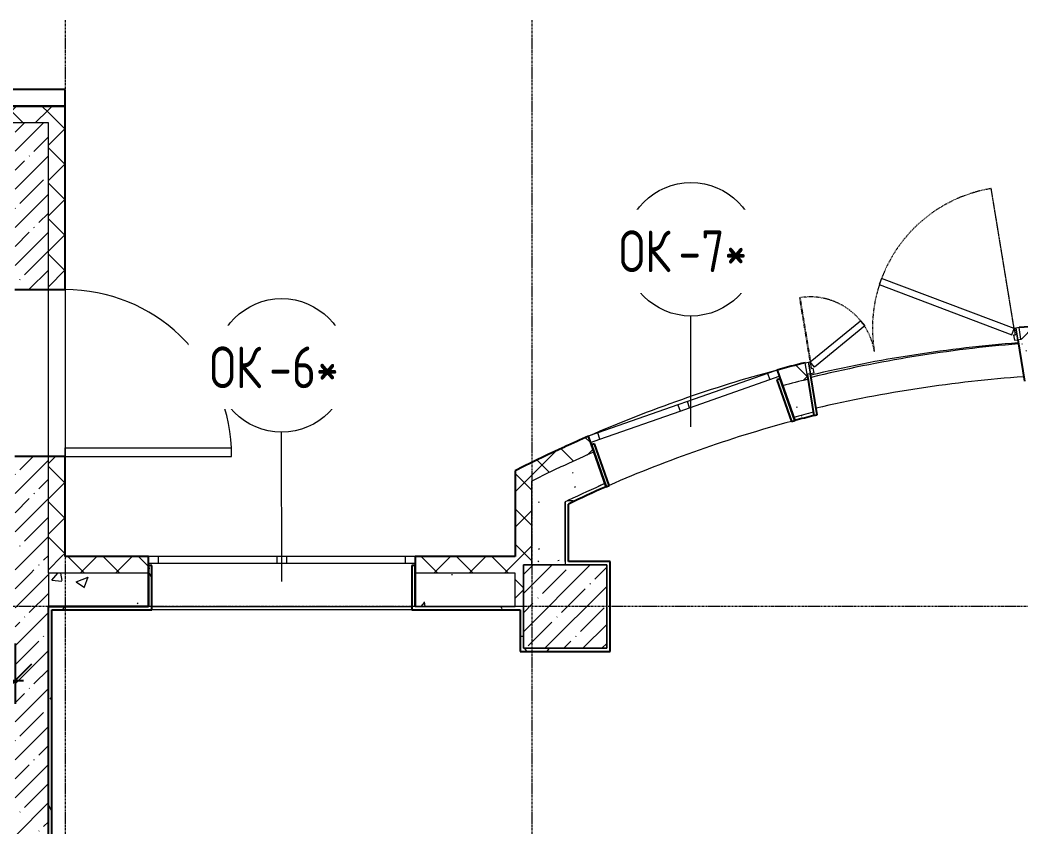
# Model space of a CAD drawing. Header units: millimetres. Extents: x -11854 to 4360091, y -19344 to 4989148.
# Drawn here: x 38173 to 44178, y 21395 to 26234 of the extents above; entities that cross this region are included whole.
import ezdxf

# ---------------------------------------------------------------- set-up
doc = ezdxf.new("R2010")
doc.units = ezdxf.units.MM
doc.linetypes.add('Линия сетки', pattern=[22.225, 12.7, -3.175, 3.175, -3.175])
doc.linetypes.add('Штрих', pattern=[6.35, 3.175, -3.175])
doc.layers.get('0').update_dxf_attribs({"color": 254})
doc.layers.get('Defpoints').update_dxf_attribs({"color": 254})
for name, color, linetype, lineweight in [('A-ANNO-DIMS', 254, 'Continuous', 9), ('A-DOOR', 254, 'Continuous', 9), ('A-DOOR-FRAM', 254, 'Continuous', 18), ('A-FLOR', 254, 'Continuous', 9), ('A-GLAZ', 254, 'Continuous', 9), ('A-GLAZ-IDEN', 254, 'Continuous', 9), ('A-WALL', 254, 'Continuous', 9), ('S-GRID', 254, 'Continuous', 9)]:
    doc.layers.add(name, color=color, linetype=linetype, lineweight=lineweight)
doc.styles.add('ISOCPEUR', font='isocpeur.ttf', dxfattribs={"width": 0.8, "height": 200})
doc.styles.add('ISOCPEUR_1', font='isocpeur.ttf', dxfattribs={"width": 0.8, "height": 250})
doc.dimstyles.new('2_0_мм_ISOCPEUR_1', dxfattribs={"dimscale": 304.8, "dimtxt": 199.196235, "dimasz": 0.656168, "dimexe": 0.459318, "dimexo": 0.625, "dimgap": 0.065617, "dimtad": 1, "dimdec": 0, "dimtxsty": 'ISOCPEUR', "dimblk1": 'OBLIQUE', "dimblk2": 'OBLIQUE', "dimsah": 1, "dimcen": 2.5, "dimdle": 0.164042, "dimazin": 3, "dimtfac": 1, "dimtix": 1, "dimtmove": 1, "dimatfit": 3, "dimfxl": 0.787402, "dimfxlon": 1, "dimtvp": 1, "dimarcsym": 2})
pattern_1 = [(45, (542041.67, 20914.14), (-106.066017, 106.066017), []), (135, (542041.67, 20914.14), (-106.066017, -106.066017), [])]
pattern_2 = [(45, (542041.67, 20914.14), (-114.049253, 114.049253), []), (45, (542155.72, 20914.14), (-114.049253, 114.049253), [201.613, -40.323, 3.353, -36.97])]
pattern_3 = [(50, (542041.7, 20914.14), (728.7365, -63.7558), [76.2, -838.2]), (355, (542041.7, 20914.14), (-140.9716, 764.2276), [60.96, -670.56]), (100.451, (542102.4, 20908.8), (587.77, 700.4668), [64.76, -712.36]), (46.184, (542041.7, 21117.3), (1084.3162, -168.171), [114.3, -1257.3]), (96.636, (542132, 21103.3), (949.61, 989.7098), [97.14, -1068.54]), (351.184, (542041.7, 21117.3), (949.6206, 989.7012), [91.44, -1005.84]), (21, (542143.3, 21066.54), (606.4579, -409.0606), [76.2, -838.2]), (326, (542143.3, 21066.54), (247.2083, 736.7529), [60.96, -670.56]), (71.451, (542193.8, 21032.46), (853.6683, 327.6855), [64.76, -712.36]), (37.5, (542041.67, 20914.14), (12.3547, 338.22012), [6.706, -655.726, 6.706, -674.014, -673.1]), (37.5, (542041.67, 20914.14), (12.3547, 338.22012), [-1343.152, 6.706, -666.394]), (7.5, (542041.67, 20914.14), (267.27887, 400.72213), [6.706, -381.406, 6.706, -640.486, -256.54]), (7.5, (542041.67, 20914.14), (267.27887, 400.72213), [-1035.304, 6.706, -249.834]), (327.5, (541815.1, 20914.14), (542.36333, -22.91534), [6.706, -247.294, 6.706, -785.774, -1051.56]), (327.5, (541815.1, 20914.14), (542.36333, -22.91534), [-1046.48, 6.706, -1044.854]), (317.5, (541713.5, 20914.14), (592.51696, 101.7071), [6.706, -323.494, 6.706, -519.582, -746.76]), (317.5, (541713.5, 20914.14), (592.51696, 101.7071), [-856.488, 6.706, -740.054])]
pattern_4 = [(0, (542041.67, 20914.14), (406.4, 101.6), [33.528, -271.272, 33.528, -271.272, -1625.6]), (0, (542041.67, 20914.14), (406.4, 101.6), [-609.6, 33.528, -576.072, 33.528, -271.272, -711.2]), (0, (542041.67, 20914.14), (406.4, 101.6), [-1524, 33.528, -169.672, 33.528, -474.472]), (120, (542194.07, 20964.94), (-291.188181, 301.152724), [33.528, -271.272, 33.528, -1896.872]), (120, (542194.07, 20964.94), (-291.188181, 301.152724), [-338.328, -271.272, 33.528, -576.072, -1016]), (120, (542194.07, 20964.94), (-291.188181, 301.152724), [-1219.2, 33.528, -271.272, 33.528, -677.672]), (120, (542194.07, 20964.94), (-291.188181, 301.152724), [-1557.528, -169.672, 33.528, -474.472]), (240, (542244.87, 21168.14), (-115.211819, -402.752724), [33.528, -271.272, 33.528, -1896.872]), (240, (542244.87, 21168.14), (-115.211819, -402.752724), [-338.328, -271.272, 33.528, -576.072, -1016]), (240, (542244.87, 21168.14), (-115.211819, -402.752724), [-1219.2, 33.528, -271.272, 33.528, -677.672]), (240, (542244.87, 21168.14), (-115.211819, -402.752724), [-1557.528, -169.672, 33.528, -474.472])]

# ---------------------------------------------------------------- blocks, each defined once
blk = doc.blocks.new('Дверь_Двупольная_внутренняя ПВХ профиль - Дверной блок наружный металлический остекленный ДНМО 24х13 Л-6073768-1В')
at = {"layer": 'A-DOOR', "linetype": 'Штрих'}
for p, q in [((618, 1000), (618, 150)), ((-618, 540), (-618, 150))]:
    blk.add_line(p, q, dxfattribs=at)
at = {"layer": 'A-DOOR'}
for p, q in [((620, 1000), (618, 1000)), ((-620, 540), (-618, 540)), ((-650, 150), (-630, 150)), ((-650, 80), (-650, 150)), ((-630, 150), (-630, 80)), ((-618, 150), (-620, 150)), ((618, 150), (620, 150)), ((650, 150), (630, 150)), ((630, 150), (630, 80)), ((650, 80), (650, 150)), ((-630, 80), (-650, 80)), ((630, 80), (650, 80))]:
    blk.add_line(p, q, dxfattribs=at)
at = {"layer": 'A-DOOR', "linetype": 'Штрих', "lineweight": 18}
for p, q in [((620, 150), (620, 1000)), ((-620, 150), (-620, 540))]:
    blk.add_line(p, q, dxfattribs=at)
at = {"layer": 'A-DOOR', "lineweight": 18}
for p, q in [((-116.1, 575), (-136.1, 540.4)), ((620, 150), (-116.1, 575)), ((-136.1, 540.4), (600, 115.4)), ((-620, 150), (-282.3, 345)), ((-262.3, 310.4), (-600, 115.4)), ((-282.3, 345), (-262.3, 310.4)), ((-600, 115.4), (-620, 150)), ((600, 115.4), (620, 150))]:
    blk.add_line(p, q, dxfattribs=at)
at = {"layer": 'A-DOOR', "linetype": 'Штрих'}
for centre, radius, start, end in [((620, 150), 850, 90, 180), ((-620, 150), 390, 360, 90)]:
    blk.add_arc(centre, radius, start, end, dxfattribs=at)
at = {"layer": 'A-DOOR-FRAM'}
for p, q in [((-630, 150), (-620, 150)), ((-630, 80), (-630, 150)), ((-620, 150), (-620, 110)), ((630, 150), (620, 150)), ((620, 150), (620, 110)), ((630, 80), (630, 150)), ((-610, 80), (-630, 80)), ((-620, 110), (-610, 110)), ((-610, 110), (-610, 80)), ((620, 110), (610, 110)), ((610, 110), (610, 80)), ((610, 80), (630, 80))]:
    blk.add_line(p, q, dxfattribs=at)
blk = doc.blocks.new('Окно 1800х800 - ОК 1200Х1800_ОК-3_1 _ВНУТРЕННИЕ ОКНА_ EI 31-7437621-1В')
at = {"layer": 'A-GLAZ', "lineweight": 18}
for p, q in [((-415, 150), (-475, 150)), ((-415, 110), (-415, 150)), ((725, 150), (665, 150)), ((665, 150), (665, 110)), ((-475, 110), (-415, 110)), ((665, 110), (725, 110))]:
    blk.add_line(p, q, dxfattribs=at)
at = {"layer": 'A-GLAZ'}
for p, q in [((-415, 110), (-415, 150)), ((95, 150), (-415, 150)), ((155, 150), (95, 150)), ((95, 150), (95, 110)), ((665, 150), (155, 150)), ((155, 110), (155, 150)), ((665, 150), (665, 110)), ((-415, 110), (95, 110)), ((95, 110), (155, 110)), ((155, 110), (665, 110))]:
    blk.add_line(p, q, dxfattribs=at)
blk = doc.blocks.new('Окно 1800х800 - ОК 1600Х1800_ОК-3_1 _ВНУТРЕННИЕ ОКНА_ EI 32-7438473-1В')
at = {"layer": 'A-GLAZ', "lineweight": 18}
for p, q in [((-615, 150), (-675, 150)), ((-615, 110), (-615, 150)), ((925, 150), (865, 150)), ((865, 150), (865, 110)), ((-675, 110), (-615, 110)), ((865, 110), (925, 110))]:
    blk.add_line(p, q, dxfattribs=at)
at = {"layer": 'A-GLAZ'}
for p, q in [((-615, 110), (-615, 150)), ((95, 150), (-615, 150)), ((155, 150), (95, 150)), ((95, 150), (95, 110)), ((865, 150), (155, 150)), ((155, 110), (155, 150)), ((865, 150), (865, 110)), ((-615, 110), (95, 110)), ((95, 110), (155, 110)), ((155, 110), (865, 110))]:
    blk.add_line(p, q, dxfattribs=at)
blk = doc.blocks.new('Одиночные-Щитовые - Дверной блок металлический наружный ДМН 21х10 Л-6796630-1В')
at = {"layer": 'A-DOOR', "lineweight": 18}
for p, q in [((449, 150), (449, 1148.7)), ((500, 1148.7), (449, 1148.7)), ((500, 150), (500, 1148.7)), ((500, 150), (449, 150))]:
    blk.add_line(p, q, dxfattribs=at)
at = {"layer": 'A-DOOR'}
blk.add_arc((500, 150), 1000, 92.92335, 180, dxfattribs=at)
blk = doc.blocks.new('_Oblique')
at = {"color": 0, "linetype": 'ByBlock', "lineweight": -2}
blk.add_line((-0.5, -0.5), (0.5, 0.5), dxfattribs=at)
blk = doc.blocks.new('*D868')
at = {"layer": 'A-ANNO-DIMS', "color": 0, "lineweight": -2, "transparency": 16777216}
for p, q in [((38142.6, 22495.3), (38142.6, 22134.3)), ((37062.6, 22053.4), (37062.6, 22414.3)), ((37012.6, 22274.3), (38192.6, 22274.3))]:
    blk.add_line(p, q, dxfattribs=at)
at = {"layer": 'Defpoints', "color": 0, "transparency": 16777216}
for p in [(38142.6, 22514.3), (38142.6, 22274.3), (37062.6, 22034.3)]:
    blk.add_point(p, dxfattribs=at)
at = {"layer": 'A-ANNO-DIMS', "color": 0, "lineweight": -2, "transparency": 16777216, "xscale": 200, "yscale": 200, "zscale": 200, "rotation": 180}
blk.add_blockref('_Oblique', (37062.6, 22274.3), dxfattribs=at)
at = {"layer": 'A-ANNO-DIMS', "color": 0, "lineweight": -2, "transparency": 16777216, "xscale": 200, "yscale": 200, "zscale": 200}
blk.add_blockref('_Oblique', (38142.6, 22274.3), dxfattribs=at)
at = {"layer": 'A-ANNO-DIMS', "color": 0, "transparency": 16777216, "insert": (37489, 22708.9), "char_height": 200, "width": 496.458, "attachment_point": 1, "line_spacing_factor": 1.149209, "style": 'ISOCPEUR'}
blk.add_mtext('\\A1;1080', dxfattribs=at)
blk = doc.blocks.new('Марка окна - Марка окна-2857-1В')
at = {"layer": 'A-GLAZ-IDEN'}
blk.add_circle((0, 0), 4.001, dxfattribs=at)

msp = doc.modelspace()

# ---------------------------------------------------------------- hatches: boundary and pattern name
at = {"layer": 'A-WALL'}
h = msp.add_hatch(dxfattribs=at)
h.set_pattern_fill('FP_4', color=8, style=0, pattern_type=2)
h.set_pattern_definition(pattern_1)
h.paths.add_polyline_path([(38342.6, 25617.4), (38342.6, 25717.4), (35441.8, 25717.4), (35441.8, 25617.4), (38142.6, 25617.4)])
h = msp.add_hatch(dxfattribs=at)
h.set_pattern_fill('FP_4', color=8, style=0, pattern_type=2)
h.set_pattern_definition(pattern_1)
h.paths.add_polyline_path([(38442.6, 23017.4), (38442.6, 23617.4), (38342.6, 23617.4), (38342.6, 23017.4)])
h.paths.add_polyline_path([(38442.6, 24617.4), (38442.6, 25717.4), (38342.6, 25717.4), (38342.6, 24617.4)])
h = msp.add_hatch(dxfattribs=at)
h.set_pattern_fill('FP_2', color=8, style=0, pattern_type=2)
h.set_pattern_definition(pattern_2)
h.paths.add_polyline_path([(38342.6, 22917.4), (38342.6, 23617.4), (38142.6, 23617.4), (38142.6, 22917.4)])
h.paths.add_polyline_path([(38342.6, 24617.4), (38342.6, 25617.4), (38142.6, 25617.4), (38142.6, 24617.4)])
h = msp.add_hatch(dxfattribs=at)
h.set_pattern_fill('FP_4', color=8, style=0, pattern_type=2)
h.set_pattern_definition(pattern_1)
h.paths.add_polyline_path([(41242.6, 23469), (41342.2, 23517.9), (41442.6, 23565.4), (41615.5, 23643.3), (41582.4, 23738), (41442.6, 23675.5), (41342.2, 23628.7), (41242.6, 23580.6), (41242.6, 23504.7)])
h.paths.add_polyline_path([(42748, 24040.4), (42900.2, 24079.8), (42884, 24178.8), (42714.8, 24135)])
h.paths.add_polyline_path([(44183.1, 24290.2), (44412.6, 24305.8), (44642.6, 24314.8), (44742.6, 24316.7), (44842.6, 24317.6), (44842.6, 24417.3), (44742.6, 24416.7), (44642.6, 24414.8), (44404.5, 24405.5), (44166.8, 24389.2), (44178.2, 24320.2)])
h = msp.add_hatch(dxfattribs=at)
h.set_pattern_fill('FP_1', color=8, style=0, pattern_type=2)
h.set_pattern_definition(pattern_3)
h.paths.add_polyline_path([(41442.6, 23344.2), (41462.6, 23353.8), (41571.9, 23404.8), (41681.9, 23454.1), (41615.5, 23643.3), (41442.6, 23565.4), (41442.6, 23504.7)])
h.paths.add_polyline_path([(42814.3, 23851.1), (42932.7, 23881.7), (42900.2, 24079.8), (42748, 24040.4)])
h.paths.add_polyline_path([(44215.6, 24092.2), (44428.9, 24106.4), (44642.6, 24114.7), (44642.6, 24314.8), (44406.6, 24305.4), (44183.1, 24290.2), (44190, 24248.3)])
h = msp.add_hatch(dxfattribs=at)
h.set_pattern_fill('FP_5', color=8, style=0, pattern_type=2)
h.set_pattern_definition(pattern_4)
h.paths.add_polyline_path([(41462.6, 23331.6), (41575.1, 23384.3), (41688.5, 23435.1), (41681.9, 23454.1), (41571.9, 23404.8), (41462.6, 23353.8)])
h.paths.add_polyline_path([(42821, 23832.2), (42936, 23861.9), (42932.7, 23881.7), (42814.3, 23851.1)])
h.paths.add_polyline_path([(44218.8, 24072.4), (44420.5, 24085.9), (44642.6, 24094.7), (44642.6, 24114.7), (44428.9, 24106.4), (44215.6, 24092.2)])
h = msp.add_hatch(dxfattribs=at)
h.set_pattern_fill('FP_4', color=8, style=0, pattern_type=2)
h.set_pattern_definition(pattern_1)
h.paths.add_polyline_path([(41192.6, 22717.4), (41192.6, 22967.4), (41242.6, 22967.4), (41242.6, 23580.6), (41142.6, 23530.6), (41142.6, 22717.4)])
h = msp.add_hatch(dxfattribs=at)
h.set_pattern_fill('FP_1', color=8, style=0, pattern_type=2)
h.set_pattern_definition(pattern_3)
h.paths.add_polyline_path([(41442.6, 22967.4), (41442.6, 23565.4), (41315.4, 23504.7), (41242.6, 23469), (41242.6, 22967.4)])
h = msp.add_hatch(dxfattribs=at)
h.set_pattern_fill('FP_5', color=8, style=0, pattern_type=2)
h.set_pattern_definition(pattern_4)
h.paths.add_polyline_path([(41442.6, 22987.4), (41462.6, 22987.4), (41462.6, 23353.8), (41442.6, 23344.2), (41442.6, 23256.9)])
h = msp.add_hatch(dxfattribs=at)
h.set_pattern_fill('FP_4', color=8, style=0, pattern_type=2)
h.set_pattern_definition(pattern_1)
h.paths.add_polyline_path([(41142.6, 22917.4), (41142.6, 23017.4), (40542.6, 23017.4), (40542.6, 22917.4)])
h.paths.add_polyline_path([(38942.6, 22917.4), (38942.6, 23017.4), (38342.6, 23017.4), (38342.6, 22917.4), (38444.9, 22917.4)])
h = msp.add_hatch(dxfattribs=at)
h.set_pattern_fill('FP_5', color=8, style=0, pattern_type=2)
h.set_pattern_definition(pattern_4)
h.paths.add_polyline_path([(38962.6, 22697.4), (38962.6, 22962.4), (38942.6, 22962.4), (38942.6, 22697.4)])
h = msp.add_hatch(dxfattribs=at)
h.set_pattern_fill('FP_2', color=8, style=0, pattern_type=2)
h.set_pattern_definition(pattern_2)
h.paths.add_polyline_path([(41692.6, 22467.4), (41692.6, 22967.4), (41192.6, 22967.4), (41192.6, 22467.4), (41196.4, 22467.4)])
h = msp.add_hatch(dxfattribs=at)
h.set_pattern_fill('FP_5', color=8, style=0, pattern_type=2)
h.set_pattern_definition(pattern_4)
h.paths.add_polyline_path([(41692.6, 22467.4), (41712.6, 22467.4), (41712.6, 22987.4), (41692.6, 22987.4), (41692.6, 22761.2)])
h = msp.add_hatch(dxfattribs=at)
h.set_pattern_fill('FP_2', color=8, style=0, pattern_type=2)
h.set_pattern_definition(pattern_2)
h.paths.add_polyline_path([(38342.6, 16687.4), (38342.6, 22917.4), (38142.6, 22917.4), (38142.6, 16687.4)])
h = msp.add_hatch(dxfattribs=at)
h.set_pattern_fill('FP_1', color=8, style=0, pattern_type=2)
h.set_pattern_definition(pattern_3)
h.paths.add_polyline_path([(41142.6, 22717.4), (41142.6, 22917.4), (40542.6, 22917.4), (40542.6, 22717.4)])
h.paths.add_polyline_path([(38942.6, 22717.4), (38942.6, 22917.4), (38342.6, 22917.4), (38342.6, 22717.4), (38444.9, 22717.4)])
h = msp.add_hatch(dxfattribs=at)
h.set_pattern_fill('FP_5', color=8, style=0, pattern_type=2)
h.set_pattern_definition(pattern_4)
h.paths.add_polyline_path([(38362.6, 18577.4), (38362.6, 22717.4), (38342.6, 22717.4), (38342.6, 18577.4)])
h = msp.add_hatch(dxfattribs=at)
h.set_pattern_fill('FP_5', color=8, style=0, pattern_type=2)
h.set_pattern_definition(pattern_4)
h.paths.add_polyline_path([(41172.6, 22697.4), (41192.6, 22697.4), (41192.6, 22717.4), (40542.6, 22717.4), (40542.6, 22697.4)])
h.paths.add_polyline_path([(38942.6, 22697.4), (38942.6, 22717.4), (38362.6, 22717.4), (38362.6, 22697.4), (38444.9, 22697.4)])
h = msp.add_hatch(dxfattribs=at)
h.set_pattern_fill('FP_5', color=8, style=0, pattern_type=2)
h.set_pattern_definition(pattern_4)
h.paths.add_polyline_path([(41192.6, 22447.4), (41192.6, 22697.4), (41172.6, 22697.4), (41172.6, 22447.4)])
h = msp.add_hatch(dxfattribs=at)
h.set_pattern_fill('FP_5', color=8, style=0, pattern_type=2)
h.set_pattern_definition(pattern_4)
h.paths.add_polyline_path([(41712.6, 22447.4), (41712.6, 22467.4), (41192.6, 22467.4), (41192.6, 22447.4), (41196.4, 22447.4)])

# ---------------------------------------------------------------- linework, layer by layer
at = {"layer": 'A-FLOR', "color": 8}
for p, q in [((38341.8, 24617.4), (38341.8, 23617.4)), ((38442.6, 24617.4), (38442.6, 23617.4))]:
    msp.add_line(p, q, dxfattribs=at)
for centre, radius, start, end in [((44792.9, 16149.6), 8172.8, 94.43052, 103.27328), ((44791.8, 16478.9), 7838.2, 94.60429, 103.8247), ((44780.3, 16015.9), 8100, 94.14455, 103.06746)]:
    msp.add_arc(centre, radius, start, end, dxfattribs=at)
at = {"layer": 'A-GLAZ-IDEN', "color": 8}
for p, q in [((42198.2, 23794.9), (42197.3, 24458.8)), ((39742.6, 22867.4), (39741.7, 23762.9))]:
    msp.add_line(p, q, dxfattribs=at)
at = {"layer": 'A-WALL', "color": 8, "lineweight": 25}
for p, q in [((38442.6, 25817.4), (35341.2, 25817.4)), ((38442.6, 25717.4), (38442.6, 25817.4)), ((35341.2, 25717.4), (38442.6, 25717.4)), ((38442.6, 25717.4), (35342.6, 25717.4)), ((38442.6, 24617.4), (38442.6, 25717.4)), ((38141.6, 24617.4), (38442.6, 24617.4)), ((44158.4, 24316.9), (44199.1, 24069.2)), ((42733, 24083.1), (42714.1, 24076.5)), ((42714.8, 24135), (42821, 23832.2)), ((42821, 23832.2), (42733, 24083.1)), ((42895.3, 24109.7), (42936, 23861.9)), ((42955.6, 23865.6), (42915.1, 24112.9)), ((42714.1, 24076.5), (42802.1, 23825.6)), ((42935.9, 23862.3), (42955.6, 23865.6)), ((42802.1, 23825.6), (42821, 23832.2)), ((41688.5, 23435.1), (41582.4, 23738)), ((41619.4, 23692.7), (41600.6, 23686.1)), ((41600.6, 23686.1), (41688.5, 23435.1)), ((41707.4, 23441.8), (41619.4, 23692.7)), ((38442.6, 23617.4), (38141.6, 23617.4)), ((38442.6, 23017.4), (38442.6, 23617.4)), ((41142.6, 23530.6), (41142.6, 23017.4)), ((41688.5, 23435.1), (41707.4, 23441.8)), ((41462.6, 22987.4), (41462.6, 23331.6)), ((38942.6, 23017.4), (38442.6, 23017.4)), ((38942.6, 22717.4), (38942.6, 23017.4)), ((41142.6, 23017.4), (40542.6, 23017.4)), ((40542.6, 23017.4), (40542.6, 22717.4)), ((38962.6, 22962.4), (38942.6, 22962.4)), ((38942.6, 22962.4), (38942.6, 22717.4)), ((38962.6, 22697.4), (38962.6, 22962.4)), ((40542.6, 22962.4), (40522.6, 22962.4)), ((40522.6, 22962.4), (40522.6, 22697.4)), ((40542.6, 22717.4), (40542.6, 22962.4)), ((41712.6, 22987.4), (41462.6, 22987.4)), ((41712.6, 22447.4), (41712.6, 22987.4)), ((38342.6, 22717.4), (38942.6, 22717.4)), ((38342.6, 18577.4), (38342.6, 22717.4)), ((38942.6, 22717.4), (38342.6, 22717.4)), ((38362.6, 22697.4), (38942.6, 22697.4)), ((38362.6, 18577.4), (38362.6, 22697.4)), ((38942.6, 22697.4), (38962.6, 22697.4)), ((40522.6, 22697.4), (41172.6, 22697.4)), ((41172.6, 22697.4), (41172.6, 22447.4)), ((41172.6, 22447.4), (41712.6, 22447.4))]:
    msp.add_line(p, q, dxfattribs=at)
at = {"layer": 'A-WALL', "color": 8}
for p, q in [((38342.6, 25617.4), (35441.8, 25617.4)), ((38342.6, 24617.4), (38342.6, 25617.4)), ((38342.6, 22917.4), (38342.6, 23617.4)), ((41242.6, 22967.4), (41242.6, 23469)), ((41442.6, 22987.4), (41442.6, 23344.2)), ((41442.6, 23344.2), (41442.6, 22987.4)), ((41192.6, 22717.4), (41192.6, 22967.4)), ((41192.6, 22967.4), (41442.6, 22967.4)), ((41242.6, 22967.4), (41192.6, 22967.4)), ((41192.6, 22967.4), (41192.6, 22717.4)), ((41442.6, 22967.4), (41242.6, 22967.4)), ((41442.6, 22987.4), (41442.6, 22967.4)), ((41692.6, 22967.4), (41442.6, 22967.4)), ((41442.6, 22967.4), (41692.6, 22967.4)), ((41692.6, 22467.4), (41692.6, 22967.4)), ((41692.6, 22967.4), (41692.6, 22467.4)), ((38942.6, 22917.4), (38342.6, 22917.4)), ((38342.6, 22917.4), (38342.6, 22717.4)), ((41142.6, 22917.4), (40542.6, 22917.4)), ((41142.6, 22717.4), (41142.6, 22917.4)), ((38962.6, 22717.4), (40522.6, 22717.4)), ((40542.6, 22717.4), (41142.6, 22717.4)), ((41192.6, 22717.4), (40542.6, 22717.4)), ((41192.6, 22717.4), (41192.6, 22697.4)), ((41192.6, 22467.4), (41192.6, 22717.4)), ((40522.6, 22697.4), (38962.6, 22697.4)), ((41192.6, 22697.4), (41192.6, 22467.4)), ((41192.6, 22467.4), (41692.6, 22467.4)), ((41692.6, 22467.4), (41192.6, 22467.4))]:
    msp.add_line(p, q, dxfattribs=at)
at = {"layer": 'A-WALL', "color": 8, "lineweight": 25, "flags": 128}
for points in [[(41442.6, 23675.5), (41342.2, 23628.7), (41242.6, 23580.6)], [(41242.6, 23580.6), (41192.5, 23555.8), (41142.6, 23530.6)]]:
    msp.add_lwpolyline(points, dxfattribs=at)
at = {"layer": 'A-WALL', "color": 8, "lineweight": 25}
for radius, start, end in [(8166.1, 91.40833, 94.75148), (8166.1, 103.88229, 105.10857), (7846.1, 104.06891, 104.93639), (8166.1, 113.53569, 114.61004), (7846.1, 113.70787, 115.52313)]:
    msp.add_arc((44843.3, 16251.2), radius, start, end, dxfattribs=at)
at = {"layer": 'A-WALL', "color": 8}
for centre, radius, start, end in [((44843.3, 16251.2), 8166.1, 105.10857, 113.53569), ((44843.3, 16251.2), 8066.1, 103.93901, 105.05623), ((44843.3, 16251.2), 7866.1, 104.0568, 104.94756), ((44843.3, 16251.2), 7866.1, 104.0568, 104.94756), ((44843.3, 16251.2), 7846.1, 105.08269, 113.56157), ((44843.3, 16251.2), 8066.1, 113.58802, 114.93583), ((44843.2, 16251.2), 7866.1, 113.69669, 115.4536), ((44843.3, 16251.2), 7866.1, 113.69669, 115.4536), ((44843.3, 16251.2), 7866.1, 115.4536, 115.61504)]:
    msp.add_arc(centre, radius, start, end, dxfattribs=at)
msp.add_open_spline([(41442.6, 23565.4), (41409, 23549.8), (41342.1, 23518.1), (41275.7, 23485.5), (41242.6, 23469)], degree=3, dxfattribs=at)
at = {"layer": 'S-GRID', "color": 8, "linetype": 'Линия сетки'}
for p, q in [((38442.6, 26233.7), (38442.6, -3782.8)), ((41242.6, 26233.7), (41242.6, -3782.8)), ((52010.5, 22717.4), (20926.5, 22717.4)), ((52010.5, 22717.4), (20926.5, 22717.4))]:
    msp.add_line(p, q, dxfattribs=at)

# ---------------------------------------------------------------- block references
at = {"layer": 'A-DOOR', "color": 8}
for name, p, rotation in [('Дверь_Двупольная_внутренняя ПВХ профиль - Дверной блок наружный металлический остекленный ДНМО 24х13 Л-6073768-1В', (43549.7, 24136), 9.316883038307857), ('Одиночные-Щитовые - Дверной блок металлический наружный ДМН 21х10 Л-6796630-1В', (38292.6, 24117.4), 269.9999502281426)]:
    msp.add_blockref(name, p, dxfattribs=dict(at, rotation=rotation))
at = {"layer": 'A-GLAZ', "color": 8}
for name, p, rotation in [('Окно 1800х800 - ОК 1200Х1800_ОК-3_1 _ВНУТРЕННИЕ ОКНА_ EI 31-7437621-1В', (42080.2, 23753.6), 19.32212701226743), ('Окно 1800х800 - ОК 1600Х1800_ОК-3_1 _ВНУТРЕННИЕ ОКНА_ EI 32-7438473-1В', (39617.6, 22867.4), 359.9999502315136)]:
    msp.add_blockref(name, p, dxfattribs=dict(at, rotation=rotation))
at = {"layer": 'A-GLAZ-IDEN', "color": 8, "xscale": 99.99999999999991, "yscale": 99.99999999999991, "zscale": 99.99999999999991}
for p in [(42198.2, 24859), (39742.6, 24163)]:
    msp.add_blockref('Марка окна - Марка окна-2857-1В', p, dxfattribs=at)

# ---------------------------------------------------------------- dimensions: what is measured, and where the dimension line sits
at = {"layer": 'A-ANNO-DIMS', "color": 8}
dim = msp.add_linear_dim(base=(38142.6, 22274.3), p1=(37062.6, 22034.3), p2=(38142.6, 22514.3), dimstyle='2_0_мм_ISOCPEUR_1', override={"dimfxl": 1181.849652}, dxfattribs=at)
dim.commit()
dim.dimension.update_dxf_attribs({"geometry": '*D868', "text_midpoint": (37737.2, 22422.3), "dimtype": 160})

# ---------------------------------------------------------------- next in the draw order: texts
at = {"layer": 'A-GLAZ-IDEN', "color": 8, "char_height": 250, "width": 432.911, "attachment_point": 1, "style": 'ISOCPEUR_1', "bg_fill": 2}
for insert in [(41765.7, 24972.2), (39310.1, 24276.2)]:
    msp.add_mtext('ОК', dxfattribs=dict(at, insert=insert))

# ---------------------------------------------------------------- next in the draw order: texts
at = {"layer": 'A-GLAZ-IDEN', "color": 8, "char_height": 250, "width": 606.076, "attachment_point": 1, "style": 'ISOCPEUR_1', "bg_fill": 2}
for s, insert in [('-7*', (42122.9, 24972.2)), ('-6*', (39667.3, 24276.2))]:
    msp.add_mtext(s, dxfattribs=dict(at, insert=insert))

doc.saveas('drawing.dxf')
